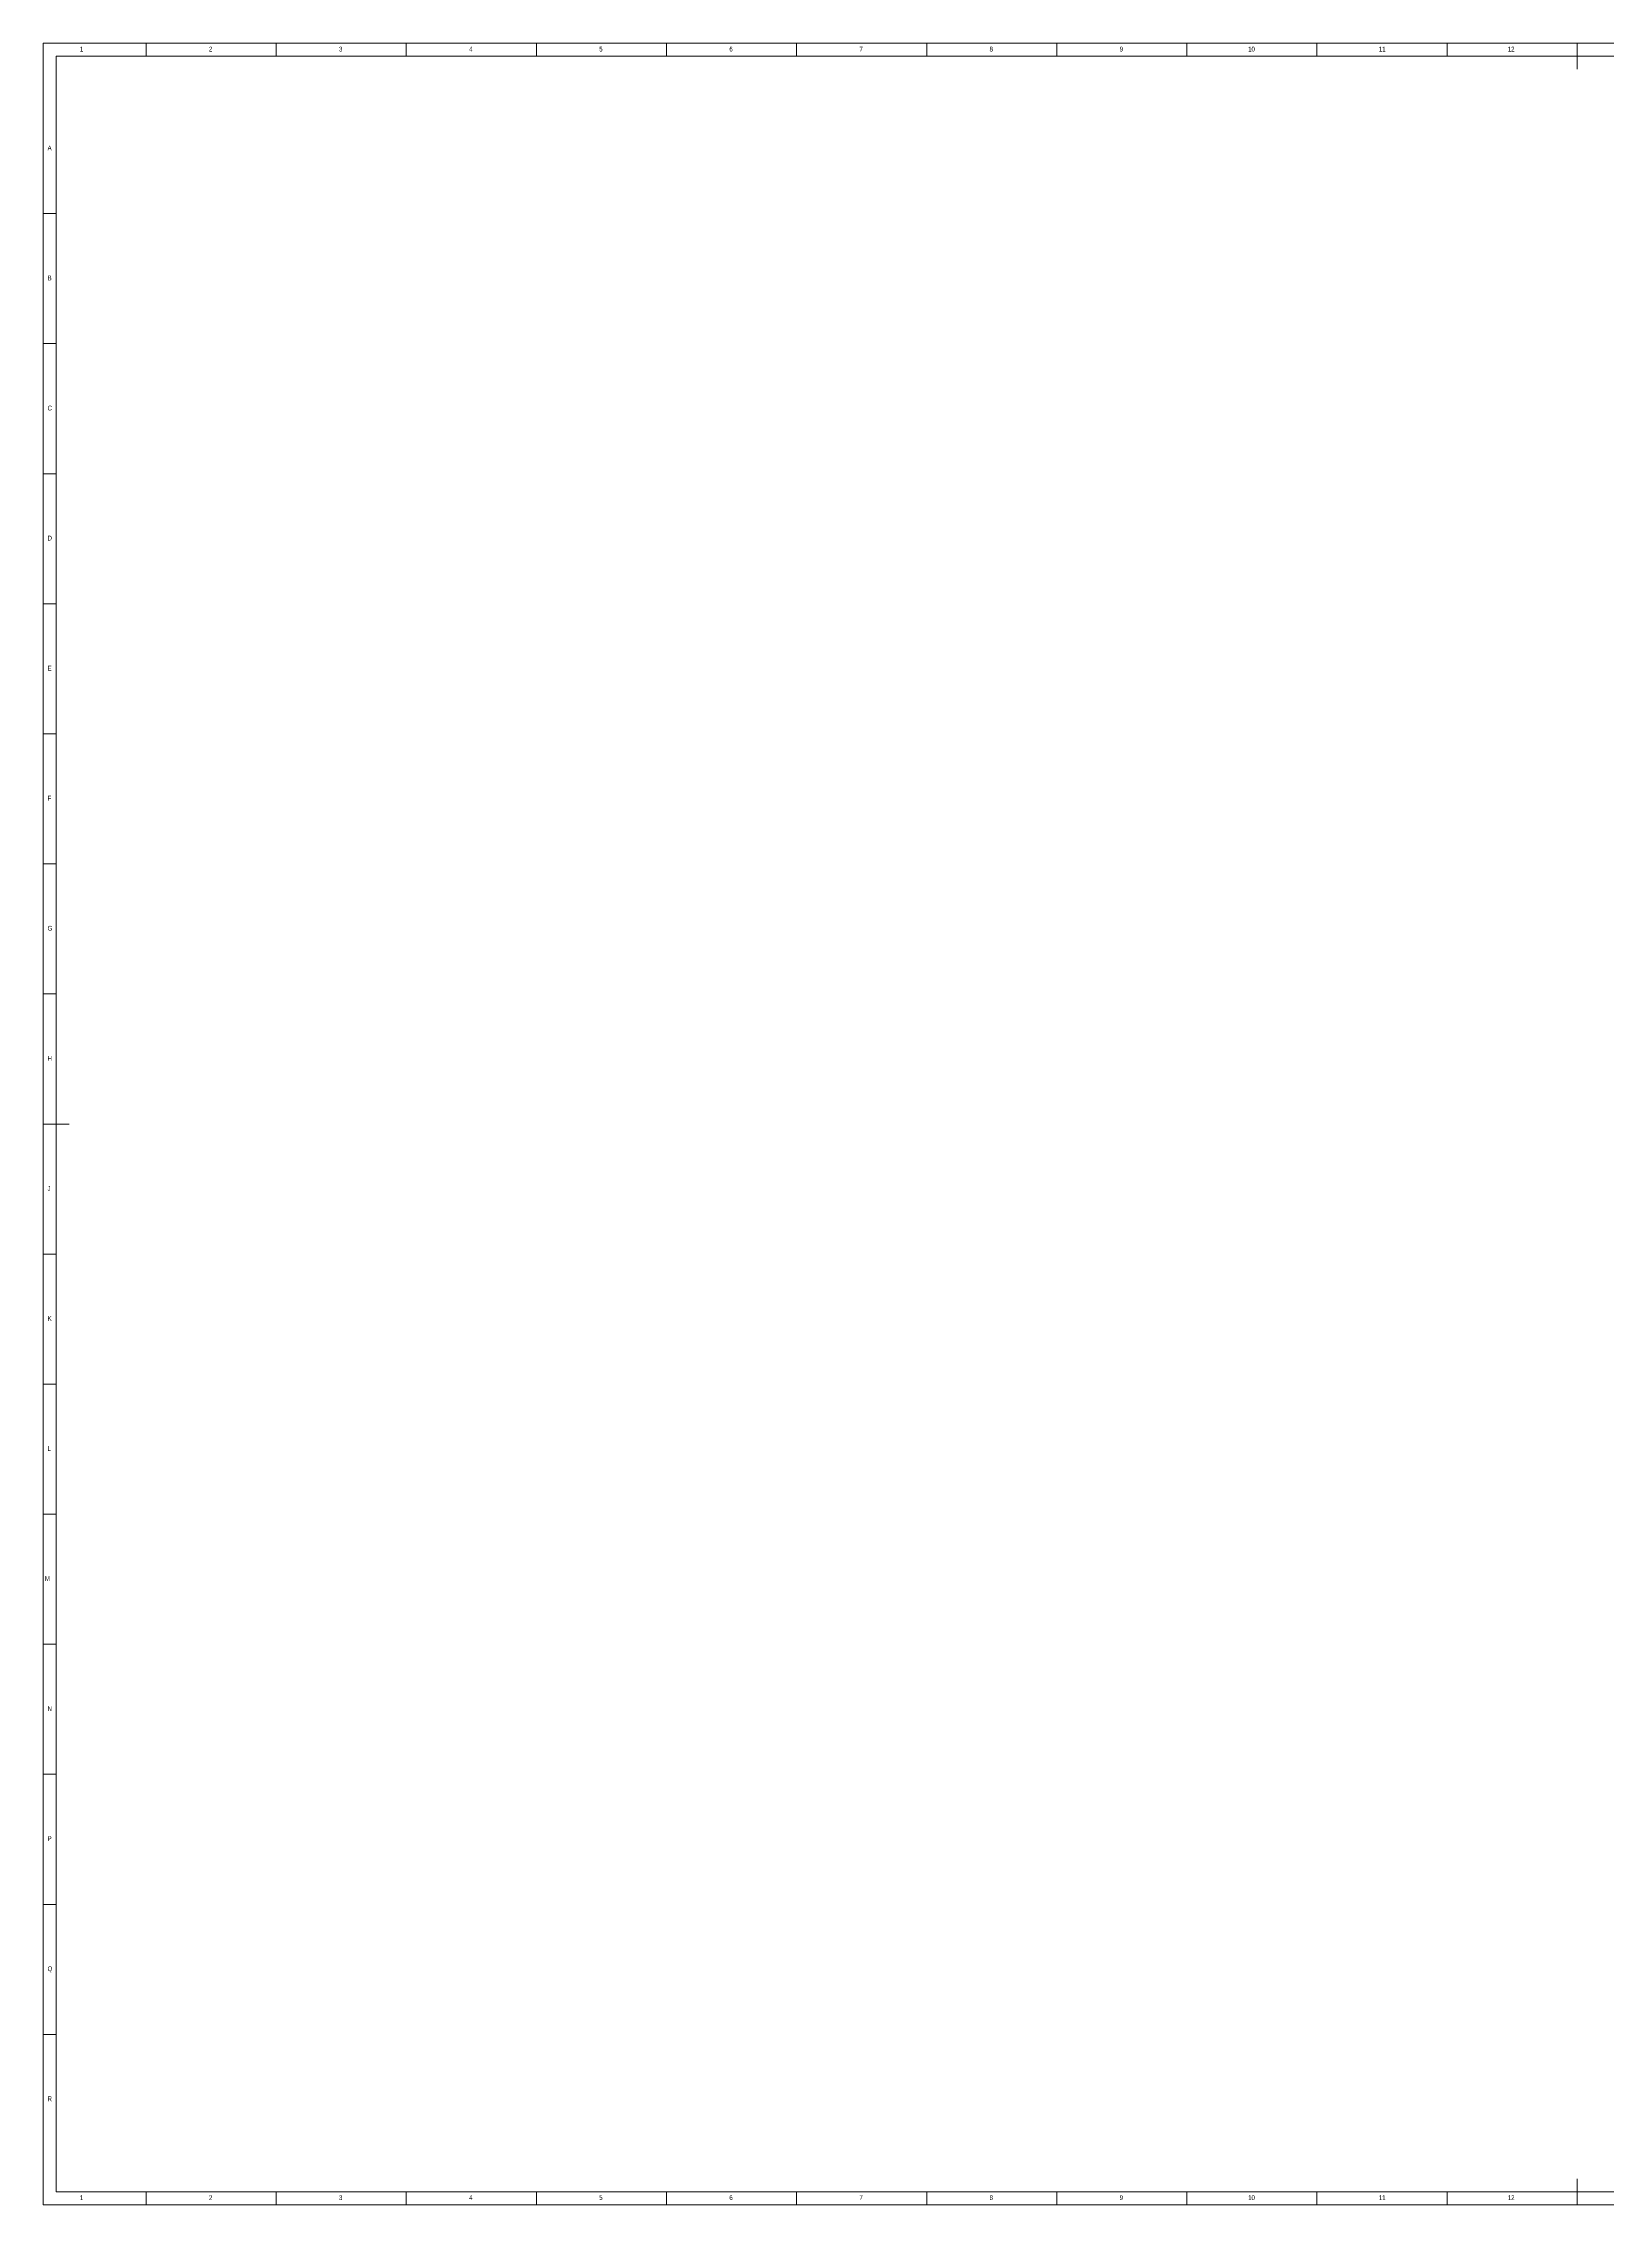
# Model space of a CAD drawing. Header units: millimetres. Extents: x 5 to 1184, y 5 to 836.
# Drawn here: x 5 to 606, y 5 to 836 of the extents above; entities that cross this region are included whole.
import ezdxf

# ---------------------------------------------------------------- set-up
doc = ezdxf.new("R2010")
doc.units = ezdxf.units.MM
doc.layers.add('OŚ_SYMETRII', color=7, linetype='Continuous')
doc.styles.add('SLDTEXTSTYLE0', font='TXT', dxfattribs={"width": 0.75})

msp = doc.modelspace()

# ---------------------------------------------------------------- linework, layer by layer
at = {"color": 7, "linetype": 'Continuous', "lineweight": 0}
for p, q in [((5, 836), (5, 5)), ((1184, 836), (5, 836)), ((10, 831), (10, 10)), ((1179, 831), (10, 831)), ((44.5, 831), (44.5, 836)), ((94.5, 836), (94.5, 831)), ((144.5, 831), (144.5, 836)), ((194.5, 836), (194.5, 831)), ((244.5, 831), (244.5, 836)), ((294.5, 836), (294.5, 831)), ((344.5, 831), (344.5, 836)), ((394.5, 836), (394.5, 831)), ((444.5, 831), (444.5, 836)), ((494.5, 836), (494.5, 831)), ((544.5, 831), (544.5, 836)), ((594.5, 836), (594.5, 826)), ((10, 770.5), (5, 770.5)), ((5, 720.5), (10, 720.5)), ((10, 670.5), (5, 670.5)), ((5, 620.5), (10, 620.5)), ((10, 570.5), (5, 570.5)), ((5, 520.5), (10, 520.5)), ((10, 470.5), (5, 470.5)), ((5, 420.5), (15, 420.5)), ((10, 370.5), (5, 370.5)), ((5, 320.5), (10, 320.5)), ((10, 270.5), (5, 270.5)), ((5, 220.5), (10, 220.5)), ((10, 170.5), (5, 170.5)), ((5, 120.5), (10, 120.5)), ((10, 10), (1179, 10)), ((44.5, 5), (44.5, 10)), ((94.5, 10), (94.5, 5)), ((144.5, 5), (144.5, 10)), ((194.5, 10), (194.5, 5)), ((244.5, 5), (244.5, 10)), ((294.5, 10), (294.5, 5)), ((344.5, 5), (344.5, 10)), ((394.5, 10), (394.5, 5)), ((444.5, 5), (444.5, 10)), ((494.5, 10), (494.5, 5)), ((544.5, 5), (544.5, 10)), ((594.5, 5), (594.5, 15)), ((5, 5), (1184, 5))]:
    msp.add_line(p, q, dxfattribs=at)
at = {"layer": 'OŚ_SYMETRII', "color": 7, "lineweight": 0}
msp.add_line((10, 70.5), (5, 70.5), dxfattribs=at)

# ---------------------------------------------------------------- texts
at = {"color": 7, "linetype": 'Continuous', "lineweight": 0, "attachment_point": 1, "style": 'SLDTEXTSTYLE0'}
for s, insert, char_height in [('1', (19.08, 834.67), 1.85), ('2', (68.67, 834.67), 1.85), ('3', (118.67, 834.67), 1.85), ('4', (168.67, 834.67), 1.85), ('5', (218.67, 834.67), 1.85), ('6', (268.67, 834.67), 1.85), ('7', (318.67, 834.67), 1.85), ('8', (368.67, 834.67), 1.85), ('9', (418.67, 834.67), 1.85), ('10', (468.04, 834.67), 1.852), ('11', (518.25, 834.67), 1.852), ('12', (567.83, 834.67), 1.852), ('A', (6.67, 796.67), 1.85), ('B', (6.67, 746.67), 1.85), ('C', (6.67, 696.67), 1.85), ('D', (6.67, 646.67), 1.85), ('E', (6.67, 596.67), 1.85), ('F', (6.67, 546.67), 1.85), ('G', (6.67, 496.67), 1.85), ('H', (6.67, 446.67), 1.85), ('J', (6.67, 396.67), 1.85), ('K', (6.67, 346.67), 1.85), ('L', (6.67, 296.67), 1.85), ('M', (5.64, 246.67), 1.85), ('N', (6.67, 196.67), 1.85), ('P', (6.67, 146.67), 1.85), ('Q', (6.67, 96.67), 1.85), ('R', (6.67, 46.67), 1.85), ('1', (19.08, 8.67), 1.85), ('2', (68.67, 8.67), 1.85), ('3', (118.67, 8.67), 1.85), ('4', (168.67, 8.67), 1.85), ('5', (218.67, 8.67), 1.85), ('6', (268.67, 8.67), 1.85), ('7', (318.67, 8.67), 1.85), ('8', (368.67, 8.67), 1.85), ('9', (418.67, 8.67), 1.85), ('10', (468.04, 8.67), 1.852), ('11', (518.25, 8.67), 1.852), ('12', (567.83, 8.67), 1.852)]:
    msp.add_mtext(s, dxfattribs=dict(at, insert=insert, char_height=char_height))

doc.saveas('drawing.dxf')
